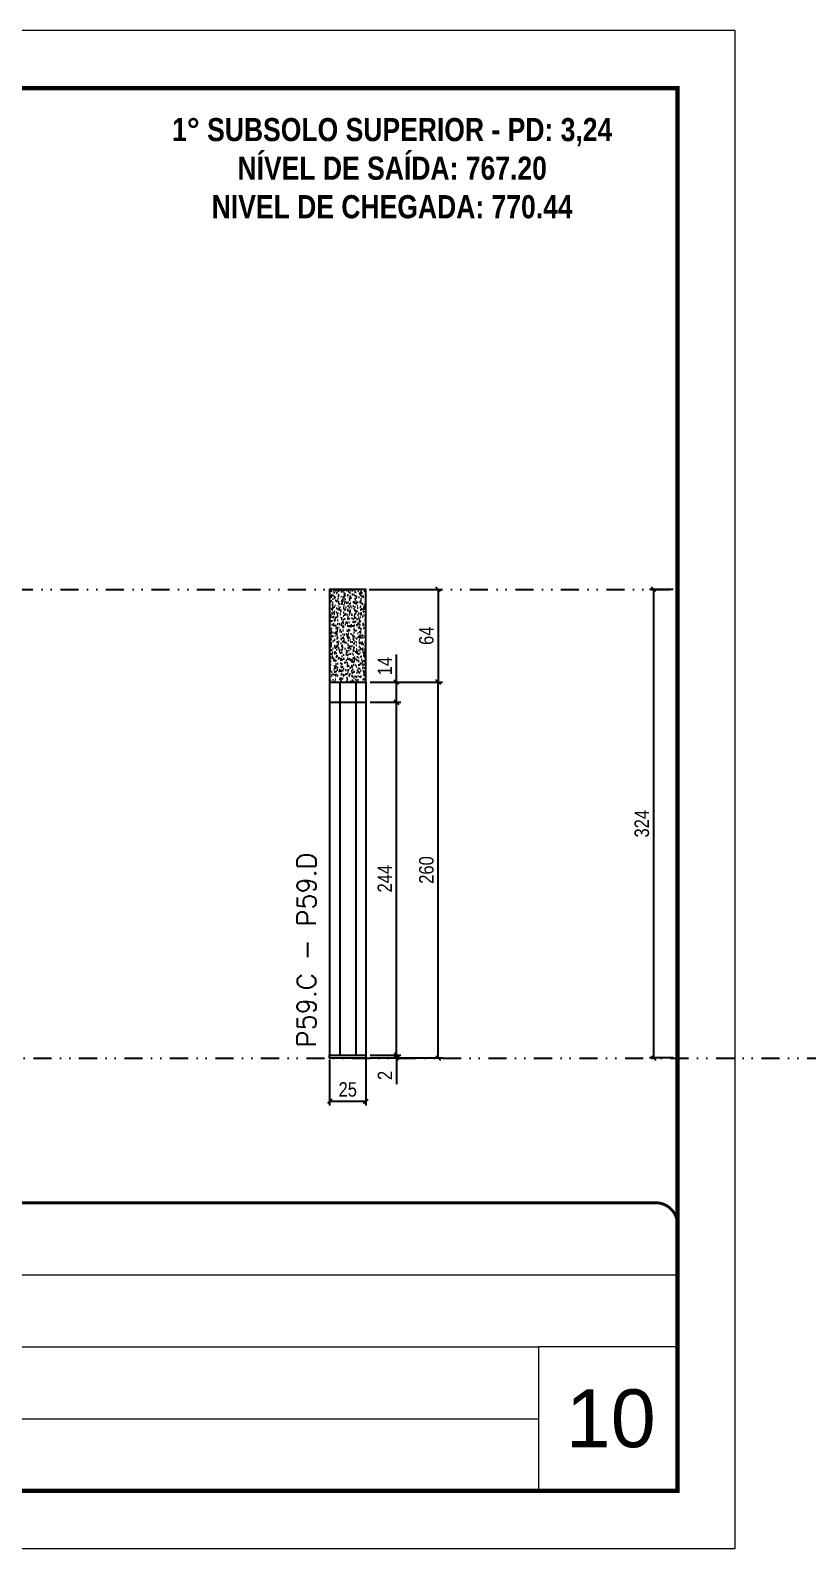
# Model space of a CAD drawing. Extents: x 13741 to 27878, y -21631 to 6985.
# Drawn here: x 17010 to 17547, y 3638 to 4688 of the extents above; entities that cross this region are included whole.
import ezdxf

# ---------------------------------------------------------------- set-up
doc = ezdxf.new("R2010")
doc.units = 0
for name, pattern in [('CONTINUO', [0]), ('DASHED', [0.75, 0.5, -0.25]), ('DIVIDE2', [0.625, 0.25, -0.125, 0, -0.125, 0, -0.125])]:
    doc.linetypes.add(name, pattern=pattern)
for name, color, linetype, lineweight in [('CARIMBO', 255, 'Continuous', 9), ('Folhas', 255, 'Continuous', 9), ('SARRAFO DE PRESSAO', 251, 'DASHED', 9), ('Texto Seção', 7, 'Continuous', 15)]:
    doc.layers.add(name, color=color, linetype=linetype, lineweight=lineweight)
for name, color, linetype in [('COTA', 241, 'Continuous'), ('NOMENCLATURA', 7, 'Continuous'), ('Nível', 160, 'Continuous'), ('Painéis', 200, 'Continuous'), ('SARR_2.2x7', 40, 'Continuous')]:
    doc.layers.add(name, color=color, linetype=linetype)
doc.styles.add('ARIAL', font='arial.ttf')
doc.styles.add('COTA TECNICA', font='techl___.ttf', dxfattribs={"height": 10})
doc.styles.add('COTA TECNICA-50', font='techl___.ttf', dxfattribs={"height": 10})
doc.styles.add('REGUA-120', font='ROMANS.shx', dxfattribs={"height": 15})
doc.styles.add('ROMANC', font='techb___.ttf', dxfattribs={"height": 2.5})
doc.styles.add('Tecnologia', font='')
doc.styles.get('Tecnologia').set_extended_font_data('Forgotten Futurist')
doc.dimstyles.new('COTA PAINEL-50', dxfattribs={"dimtxt": 10, "dimasz": 3, "dimexe": 3, "dimexo": 3, "dimgap": 3, "dimtad": 1, "dimdec": 1, "dimzin": 12, "dimdsep": 46, "dimtxsty": 'COTA TECNICA-50', "dimblk1": 'OBLIQUE', "dimblk2": 'OBLIQUE', "dimsah": 1, "dimcen": 0.9, "dimclrd": 4, "dimclre": 4, "dimclrt": 240, "dimadec": 1, "dimazin": 3, "dimtfac": 1, "dimtdec": 1, "dimtmove": 0, "dimatfit": 3, "dimfxl": 1, "dimtolj": 1, "dimtzin": 12, "dimarcsym": 0})
doc.dimstyles.new('PAINEL', dxfattribs={"dimtxt": 10, "dimasz": 3, "dimexe": 3, "dimexo": 3, "dimgap": 3, "dimtad": 1, "dimdec": 1, "dimzin": 12, "dimdsep": 46, "dimtxsty": 'COTA TECNICA', "dimblk1": 'OBLIQUE', "dimblk2": 'OBLIQUE', "dimsah": 1, "dimcen": 0.9, "dimclrd": 4, "dimclre": 4, "dimclrt": 240, "dimadec": 1, "dimazin": 3, "dimtfac": 1, "dimtdec": 1, "dimtmove": 0, "dimatfit": 3, "dimfxl": 1, "dimtolj": 1, "dimtzin": 12, "dimarcsym": 0})

# ---------------------------------------------------------------- blocks, each defined once
blk = doc.blocks.new('9999999999')
at = {"color": 30, "linetype": 'CONTINUO'}
for p, q in [((98564.6, 34230.2), (98564.6, 34429.4)), ((98564.6, 34379.6), (99584, 34379.6)), ((98564.6, 34329.8), (99488, 34329.8)), ((99584, 34329.8), (99488, 34329.8)), ((99488, 34329.8), (99488, 34230.2)), ((98564.6, 34280), (99488, 34280))]:
    blk.add_line(p, q, dxfattribs=at)
at = {"color": 30, "linetype": 'CONTINUO', "const_width": 2}
blk.add_lwpolyline([(99584, 34230.2), (99584, 34414.4, 0.414214), (99569, 34429.4), (98229, 34429.4, 0.414214), (98214, 34414.4), (98214, 34245.2, 0.414214), (98229, 34230.2), (99584, 34230.2)], format="xyb", dxfattribs=at)
at = {"layer": 'Folhas'}
blk.add_lwpolyline([(98139, 34190.2), (99624, 34190.2), (99624, 35240.2), (98139, 35240.2)], close=True, dxfattribs=at)
at = {"layer": 'Folhas', "color": 30, "const_width": 3}
blk.add_lwpolyline([(98214, 34230.2), (99584, 34230.2), (99584, 35200.2), (98214, 35200.2)], close=True, dxfattribs=at)
at = {"color": 7, "linetype": 'Continuous', "ltscale": 5, "style": 'ARIAL'}
for s, height, p in [('SKR', 15.48, (98837.7, 34393.1)), ('LEAF LOEFGREN', 15.483, (98837.7, 34343.3)), ('2° SUBSOLO SUPERIOR', 15.483, (98837.7, 34293.5)), ('NOVA SISTEMAS CONSTRUTIVOS', 11.059, (98263.2, 34267.2)), ('PILARES', 15.48, (98837.7, 34243.7))]:
    blk.add_text(s, height=height, dxfattribs=at).set_placement(p)
at = {"layer": 'Folhas', "color": 7, "style": 'Tecnologia', "width": 1.5}
for s, p in [('CLIENTE:', (98573.7, 34397.2)), ('OBRA:', (98573.7, 34347.3)), ('PAVIMENTO:', (98573.7, 34297.5)), ('PROJETO:', (98573.7, 34247.7))]:
    blk.add_text(s, height=14, dxfattribs=at).set_placement(p)
blk = doc.blocks.new('_Oblique')
at = {"color": 0, "linetype": 'ByBlock', "lineweight": -2}
blk.add_line((-0.5, -0.5), (0.5, 0.5), dxfattribs=at)
blk = doc.blocks.new('*D2287')
at = {"layer": 'COTA', "color": 4, "lineweight": -2, "transparency": 16777216}
for p, q in [((17216.6, 3975.9), (17216.6, 3944)), ((17241.6, 3975.9), (17241.6, 3944)), ((17216.6, 3947), (17241.6, 3947))]:
    blk.add_line(p, q, dxfattribs=at)
at = {"layer": 'Defpoints', "color": 0, "transparency": 16777216}
for p in [(17216.6, 3978.9), (17241.6, 3978.9), (17241.6, 3947)]:
    blk.add_point(p, dxfattribs=at)
at = {"layer": 'COTA', "color": 4, "lineweight": -2, "transparency": 16777216, "xscale": 3, "yscale": 3, "zscale": 3, "rotation": 180}
blk.add_blockref('_Oblique', (17216.6, 3947), dxfattribs=at)
at = {"layer": 'COTA', "color": 4, "lineweight": -2, "transparency": 16777216, "xscale": 3, "yscale": 3, "zscale": 3}
blk.add_blockref('_Oblique', (17241.6, 3947), dxfattribs=at)
at = {"layer": 'COTA', "color": 240, "transparency": 16777216, "insert": (17229.1, 3955.1), "char_height": 10, "attachment_point": 5, "style": 'COTA TECNICA'}
blk.add_mtext('\\A1;25', dxfattribs=at)
blk = doc.blocks.new('*D2275')
at = {"layer": 'COTA', "color": 4, "lineweight": -2, "transparency": 16777216}
for p, q in [((17262.8, 3978.9), (17262.8, 3981.9)), ((17244.6, 3978.9), (17265.8, 3978.9)), ((17244.6, 3976.9), (17265.8, 3976.9)), ((17262.8, 3978.9), (17262.8, 3976.9)), ((17262.8, 3976.9), (17262.8, 3958.7))]:
    blk.add_line(p, q, dxfattribs=at)
at = {"layer": 'Defpoints', "color": 0, "transparency": 16777216}
for p in [(17241.6, 3978.9), (17241.6, 3976.9), (17262.8, 3978.9)]:
    blk.add_point(p, dxfattribs=at)
at = {"layer": 'COTA', "color": 4, "lineweight": -2, "transparency": 16777216, "xscale": 3, "yscale": 3, "zscale": 3}
for p, rotation in [((17262.8, 3978.9), 270), ((17262.8, 3976.9), 90)]:
    blk.add_blockref('_Oblique', p, dxfattribs=dict(at, rotation=rotation))
at = {"layer": 'COTA', "color": 240, "transparency": 16777216, "insert": (17254.8, 3964.8), "char_height": 10, "attachment_point": 5, "rotation": 90, "style": 'COTA TECNICA-50'}
blk.add_mtext('\\A1;2', dxfattribs=at)
blk = doc.blocks.new('*D2276')
at = {"layer": 'COTA', "color": 4, "lineweight": -2, "transparency": 16777216}
for p, q in [((17244.6, 4236.9), (17294.6, 4236.9)), ((17291.6, 3976.9), (17291.6, 4236.9)), ((17244.6, 3976.9), (17294.6, 3976.9))]:
    blk.add_line(p, q, dxfattribs=at)
at = {"layer": 'Defpoints', "color": 0, "transparency": 16777216}
for p in [(17241.6, 4236.9), (17291.6, 4236.9), (17241.6, 3976.9)]:
    blk.add_point(p, dxfattribs=at)
at = {"layer": 'COTA', "color": 4, "lineweight": -2, "transparency": 16777216, "xscale": 3, "yscale": 3, "zscale": 3}
for p, rotation in [((17291.6, 4236.9), 90), ((17291.6, 3976.9), 270)]:
    blk.add_blockref('_Oblique', p, dxfattribs=dict(at, rotation=rotation))
at = {"layer": 'COTA', "color": 240, "transparency": 16777216, "insert": (17283.5, 4106.9), "char_height": 10, "attachment_point": 5, "rotation": 90, "style": 'COTA TECNICA-50'}
blk.add_mtext('\\A1;260', dxfattribs=at)
blk = doc.blocks.new('*D2291')
at = {"layer": 'COTA', "color": 4, "lineweight": -2, "transparency": 16777216}
for p, q in [((17244.6, 4300.9), (17294.6, 4300.9)), ((17291.6, 4300.9), (17291.6, 4236.9)), ((17244.6, 4236.9), (17294.6, 4236.9))]:
    blk.add_line(p, q, dxfattribs=at)
at = {"layer": 'Defpoints', "color": 0, "transparency": 16777216}
for p in [(17241.6, 4300.9), (17241.6, 4236.9), (17291.6, 4236.9)]:
    blk.add_point(p, dxfattribs=at)
at = {"layer": 'COTA', "color": 4, "lineweight": -2, "transparency": 16777216, "xscale": 3, "yscale": 3, "zscale": 3}
for p, rotation in [((17291.6, 4300.9), 90), ((17291.6, 4236.9), 270)]:
    blk.add_blockref('_Oblique', p, dxfattribs=dict(at, rotation=rotation))
at = {"layer": 'COTA', "color": 240, "transparency": 16777216, "insert": (17283.5, 4268.9), "char_height": 10, "attachment_point": 5, "rotation": 90, "style": 'COTA TECNICA'}
blk.add_mtext('\\A1;64', dxfattribs=at)
blk = doc.blocks.new('*D2296')
at = {"layer": 'COTA', "color": 4, "lineweight": -2, "transparency": 16777216}
for p, q in [((17454, 4300.9), (17437.6, 4300.9)), ((17440.6, 3976.9), (17440.6, 4300.9)), ((17454, 3976.9), (17437.6, 3976.9))]:
    blk.add_line(p, q, dxfattribs=at)
at = {"layer": 'Defpoints', "color": 0, "transparency": 16777216}
for p in [(17440.6, 4300.9), (17457, 4300.9), (17457, 3976.9)]:
    blk.add_point(p, dxfattribs=at)
at = {"layer": 'COTA', "color": 4, "lineweight": -2, "transparency": 16777216, "xscale": 3, "yscale": 3, "zscale": 3}
for p, rotation in [((17440.6, 4300.9), 90), ((17440.6, 3976.9), 270)]:
    blk.add_blockref('_Oblique', p, dxfattribs=dict(at, rotation=rotation))
at = {"layer": 'COTA', "color": 240, "transparency": 16777216, "insert": (17432.4, 4138.9), "char_height": 10, "attachment_point": 5, "rotation": 90, "style": 'COTA TECNICA'}
blk.add_mtext('\\A1;324', dxfattribs=at)
blk = doc.blocks.new('*D2300')
at = {"layer": 'COTA', "color": 4, "lineweight": -2, "transparency": 16777216}
for p, q in [((17244.6, 4222.9), (17265.8, 4222.9)), ((17262.8, 3978.9), (17262.8, 4222.9)), ((17244.6, 3978.9), (17265.8, 3978.9))]:
    blk.add_line(p, q, dxfattribs=at)
at = {"layer": 'Defpoints', "color": 0, "transparency": 16777216}
for p in [(17241.6, 4222.9), (17262.8, 4222.9), (17241.6, 3978.9)]:
    blk.add_point(p, dxfattribs=at)
at = {"layer": 'COTA', "color": 4, "lineweight": -2, "transparency": 16777216, "xscale": 3, "yscale": 3, "zscale": 3}
for p, rotation in [((17262.8, 4222.9), 90), ((17262.8, 3978.9), 270)]:
    blk.add_blockref('_Oblique', p, dxfattribs=dict(at, rotation=rotation))
at = {"layer": 'COTA', "color": 240, "transparency": 16777216, "insert": (17254.7, 4100.9), "char_height": 10, "attachment_point": 5, "rotation": 90, "style": 'COTA TECNICA'}
blk.add_mtext('\\A1;244', dxfattribs=at)
blk = doc.blocks.new('*D2301')
at = {"layer": 'COTA', "color": 4, "lineweight": -2, "transparency": 16777216}
for p, q in [((17262.8, 4236.8), (17262.8, 4256)), ((17244.6, 4236.8), (17265.8, 4236.8)), ((17262.8, 4222.9), (17262.8, 4236.8)), ((17244.6, 4222.9), (17265.8, 4222.9))]:
    blk.add_line(p, q, dxfattribs=at)
at = {"layer": 'Defpoints', "color": 0, "transparency": 16777216}
for p in [(17241.6, 4236.8), (17262.8, 4236.8), (17241.6, 4222.9)]:
    blk.add_point(p, dxfattribs=at)
at = {"layer": 'COTA', "color": 4, "lineweight": -2, "transparency": 16777216, "xscale": 3, "yscale": 3, "zscale": 3}
for p, rotation in [((17262.8, 4236.8), 90), ((17262.8, 4222.9), 270)]:
    blk.add_blockref('_Oblique', p, dxfattribs=dict(at, rotation=rotation))
at = {"layer": 'COTA', "color": 240, "transparency": 16777216, "insert": (17254.7, 4247.9), "char_height": 10, "attachment_point": 5, "rotation": 90, "style": 'COTA TECNICA'}
blk.add_mtext('\\A1;14', dxfattribs=at)

msp = doc.modelspace()

# ---------------------------------------------------------------- hatches: boundary and pattern name
at = {"layer": 'COTA'}
h = msp.add_hatch(dxfattribs=at)
h.set_pattern_fill('AR-CONC', color=256, scale=0.03)
h.set_pattern_definition([(50, (1598.5, -36), (5.4655401, -0.4781726), [0.5715, -6.2865]), (355, (1598.5, -36), (-1.0573026, 5.7317054), [0.4572, -5.0292175]), (100.451445, (1598.9555, -36.04), (4.4082374, 5.2535326), [0.4857003, -5.3427073]), (46.1842, (1598.5, -34.476), (8.1323712, -1.2612698), [0.85725, -9.42975]), (96.63556, (1599.178, -34.581), (7.122124, 7.4227837), [0.7285507, -8.0140682]), (351.18415, (1598.5, -34.476), (7.122124, 7.4227837), [0.685799, -7.543792]), (21, (1599.262, -34.857), (4.5484317, -3.067956), [0.5715, -6.2865]), (326, (1599.262, -34.857), (1.8540609, 5.525639), [0.4572, -5.0292]), (71.451445, (1599.641, -35.1127), (6.4024926, 2.457683), [0.4857003, -5.3426981]), (37.5, (1598.5, -36), (0.0926581, 2.53665117), [0, -4.96824, 0, -5.1054, 0, -5.04825]), (7.5, (1598.5, -36), (2.00458988, 3.00541724), [0, -2.91084, 0, -4.85394, 0, -1.92405]), (327.5, (1596.8007, -36), (4.06771786, -0.17186232), [0, -1.905, 0, -5.9436, 0, -7.8867]), (317.5, (1596.0387, -36), (4.44387544, 0.7627947), [0, -2.4765, 0, -3.94716, 0, -5.6007])])
h.paths.add_polyline_path([(17241.59, 4300.86), (17216.59, 4300.86), (17216.59, 4236.86), (17241.59, 4236.86)])

# ---------------------------------------------------------------- linework, layer by layer
msp.add_lwpolyline([(17216.59, 4236.86), (17241.59, 4236.86), (17241.59, 4300.86), (17216.59, 4300.86)], close=True, dxfattribs=at)
at = {"layer": 'Nível', "color": 4, "linetype": 'DIVIDE2', "ltscale": 50}
for p, q in [((16086.97, 4300.86), (17456.97, 4300.86)), ((13741.09, 3976.86), (21531.15, 3976.86))]:
    msp.add_line(p, q, dxfattribs=at)
at = {"layer": 'Painéis'}
for p, q in [((17216.59, 4236.86), (17241.59, 4236.86)), ((17216.59, 4236.84), (17216.59, 3978.86)), ((17241.59, 4236.84), (17241.59, 3978.86)), ((17216.59, 4222.86), (17241.59, 4222.86)), ((17216.59, 3978.86), (17241.59, 3978.86)), ((17216.59, 3978.86), (17241.59, 3978.86)), ((17216.59, 3976.86), (17216.59, 3978.86)), ((17241.59, 3976.86), (17216.59, 3976.86)), ((17241.59, 3978.86), (17241.59, 3976.86))]:
    msp.add_line(p, q, dxfattribs=at)
at = {"layer": 'SARR_2.2x7'}
for p, q in [((17223.59, 4236.86), (17223.59, 3978.86)), ((17234.59, 4236.86), (17234.59, 3978.86))]:
    msp.add_line(p, q, dxfattribs=at)

# ---------------------------------------------------------------- block references
at = {"layer": 'SARRAFO DE PRESSAO', "color": 6, "linetype": 'ByBlock'}
msp.add_blockref('9999999999', (-82127.01, -30552.63), dxfattribs=at)

# ---------------------------------------------------------------- texts
at = {"layer": 'CARIMBO', "style": 'ARIAL'}
msp.add_text('10', height=40, dxfattribs=at).set_placement((17379.83, 3707.72))
at = {"layer": 'NOMENCLATURA', "color": 2, "insert": (17259.81, 4653.64), "char_height": 16, "attachment_point": 2, "style": 'ROMANC'}
msp.add_mtext_dynamic_manual_height_columns('\\P1° SUBSOLO SUPERIOR - PD: 3,24\\PNÍVEL DE SAÍDA: 767.20\\PNIVEL DE CHEGADA: 770.44', width=432.3511, gutter_width=1, heights=[0], dxfattribs=at)
at = {"layer": 'Texto Seção', "insert": (17207.14, 3984.27), "char_height": 13, "width": 370.6998, "attachment_point": 7, "rotation": 90, "style": 'REGUA-120'}
msp.add_mtext('P59.C - P59.D', dxfattribs=at)

# ---------------------------------------------------------------- dimensions: what is measured, and where the dimension line sits
at = {"layer": 'COTA'}
for base, p1, p2, dimstyle, picture, middle in [((17291.58, 4236.86), (17241.59, 4300.86), (17241.59, 4236.86), 'PAINEL', '*D2291', (17283.48, 4268.86)), ((17440.63, 4300.86), (17456.97, 3976.86), (17456.97, 4300.86), 'PAINEL', '*D2296', (17432.41, 4138.86)), ((17262.79, 4236.84), (17241.59, 4222.86), (17241.59, 4236.84), 'PAINEL', '*D2301', (17254.71, 4247.89)), ((17291.58, 4236.86), (17241.59, 3976.86), (17241.59, 4236.86), 'COTA PAINEL-50', '*D2276', (17283.48, 4106.86)), ((17262.79, 4222.86), (17241.59, 3978.86), (17241.59, 4222.86), 'PAINEL', '*D2300', (17254.71, 4100.86))]:
    dim = msp.add_linear_dim(base=base, p1=p1, p2=p2, angle=90, dimstyle=dimstyle, dxfattribs=at)
    dim.commit()
    dim.dimension.update_dxf_attribs({"geometry": picture, "text_midpoint": middle})
dim = msp.add_linear_dim(base=(17262.79, 3978.86), p1=(17241.59, 3976.86), p2=(17241.59, 3978.86), angle=90, dimstyle='COTA PAINEL-50', dxfattribs=at)
dim.commit()
dim.dimension.update_dxf_attribs({"geometry": '*D2275', "text_midpoint": (17262.79, 3964.8), "dimtype": 160})
dim = msp.add_linear_dim(base=(17241.59, 3946.97), p1=(17216.59, 3978.86), p2=(17241.59, 3978.86), dimstyle='PAINEL', override={"dimarcsym": 2}, dxfattribs=at)
dim.commit()
dim.dimension.update_dxf_attribs({"geometry": '*D2287', "text_midpoint": (17229.09, 3955.08)})

doc.saveas('drawing.dxf')
